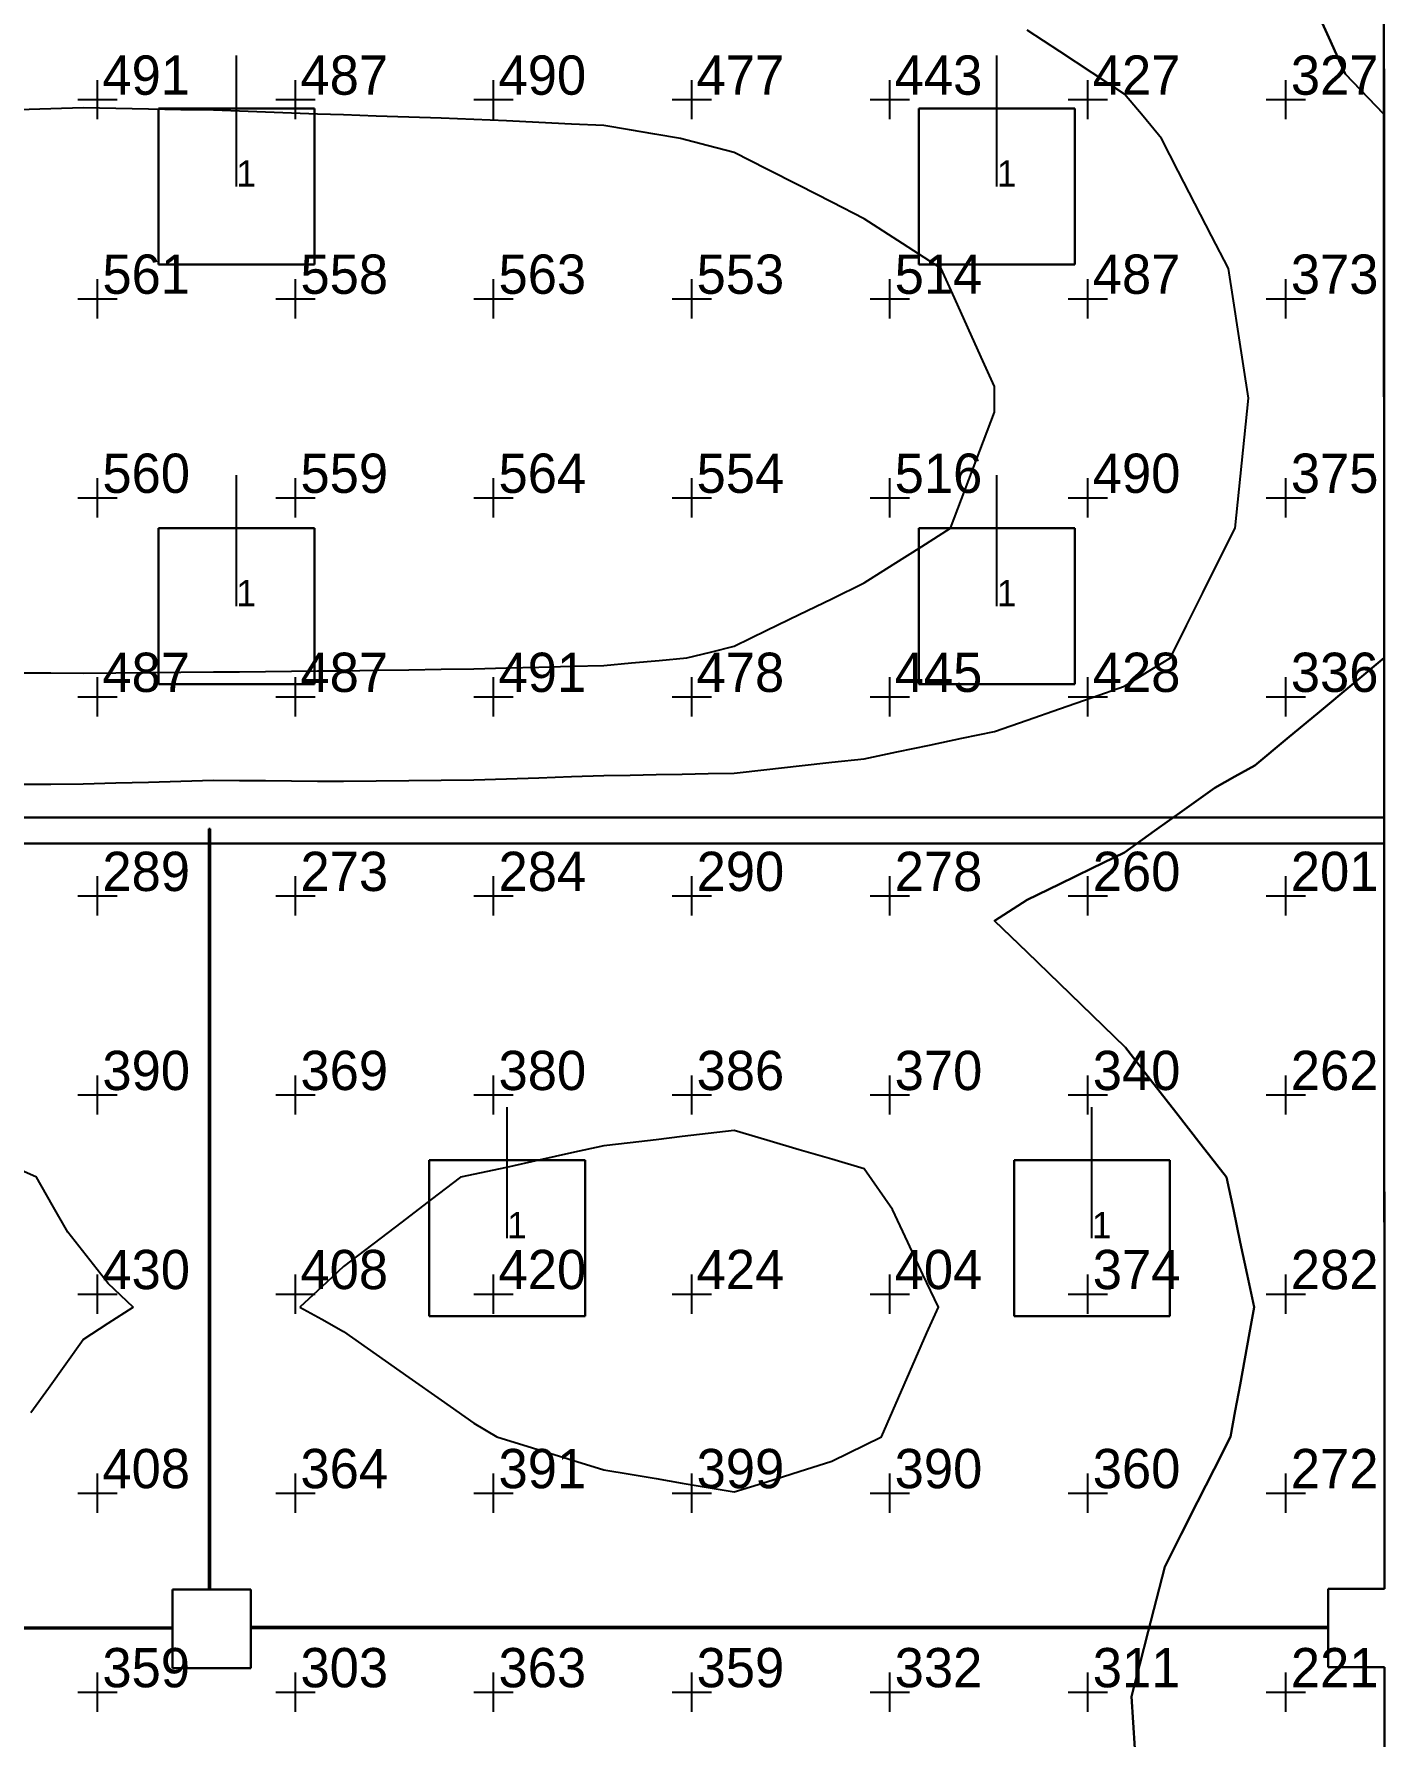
# Model space of a CAD drawing. Extents: x 0 to 48.5, y 0 to 23.7.
# Drawn here: x 29.64 to 34.8, y 6.29 to 12.79 of the extents above; entities that cross this region are included whole.
import ezdxf

# ---------------------------------------------------------------- set-up
doc = ezdxf.new("R2010")
doc.units = 0
doc.header["$MEASUREMENT"] = 0
for name, color, linetype in [('DLXFURN', 5, 'Continuous'), ('DLXISO', 7, 'Continuous'), ('DLXLUM', 2, 'Continuous'), ('DLXLUMEX', 2, 'Continuous'), ('DLXSCENE', 7, 'Continuous'), ('DLXVAL', 3, 'Continuous')]:
    doc.layers.add(name, color=color, linetype=linetype)

# ---------------------------------------------------------------- blocks, each defined once
blk = doc.blocks.new('*U206')
at = {"color": 1}
blk.add_line((0, 0), (0, 0.5), dxfattribs=at)
for p, q in [((0.2975, 0.2975), (-0.2975, 0.2975)), ((-0.2975, 0.2975), (-0.2975, -0.2975)), ((-0.2975, 0.2975), (-0.2975, -0.2975)), ((-0.2975, -0.2975), (-0.2975, 0.2975)), ((-0.2975, 0.2975), (-0.2975, 0.2975)), ((0.2975, 0.2975), (-0.2975, 0.2975)), ((-0.2975, 0.2975), (-0.2975, 0.2975)), ((-0.2975, 0.2975), (0.2975, 0.2975)), ((-0.2975, -0.2975), (-0.2975, 0.2975)), ((-0.2975, 0.2975), (0.2975, 0.2975)), ((0.2975, -0.2975), (0.2975, 0.2975)), ((0.2975, 0.2975), (0.2975, 0.2975)), ((0.2975, -0.2975), (0.2975, 0.2975)), ((0.2975, 0.2975), (0.2975, 0.2975)), ((0.2975, 0.2975), (0.2975, -0.2975)), ((0.2975, 0.2975), (0.2975, -0.2975)), ((-0.2975, -0.2975), (0.2975, -0.2975)), ((-0.2975, -0.2975), (0.2975, -0.2975)), ((0.2975, -0.2975), (-0.2975, -0.2975)), ((-0.2975, -0.2975), (-0.2975, -0.2975)), ((-0.2975, -0.2975), (-0.2975, -0.2975)), ((0.2975, -0.2975), (-0.2975, -0.2975)), ((0.2975, -0.2975), (0.2975, -0.2975)), ((0.2975, -0.2975), (0.2975, -0.2975))]:
    blk.add_line(p, q)
at = {"layer": 'DLXLUMEX', "color": 7}
blk.add_text('1', height=0.1, dxfattribs=at).set_placement((0, 0))
blk = doc.blocks.new('*U207')
at = {"color": 1}
blk.add_line((0, 0), (0, 0.5), dxfattribs=at)
for p, q in [((0.2975, 0.2975), (-0.2975, 0.2975)), ((-0.2975, 0.2975), (-0.2975, -0.2975)), ((-0.2975, 0.2975), (-0.2975, -0.2975)), ((-0.2975, -0.2975), (-0.2975, 0.2975)), ((-0.2975, 0.2975), (-0.2975, 0.2975)), ((0.2975, 0.2975), (-0.2975, 0.2975)), ((-0.2975, 0.2975), (-0.2975, 0.2975)), ((-0.2975, 0.2975), (0.2975, 0.2975)), ((-0.2975, -0.2975), (-0.2975, 0.2975)), ((-0.2975, 0.2975), (0.2975, 0.2975)), ((0.2975, -0.2975), (0.2975, 0.2975)), ((0.2975, 0.2975), (0.2975, 0.2975)), ((0.2975, -0.2975), (0.2975, 0.2975)), ((0.2975, 0.2975), (0.2975, 0.2975)), ((0.2975, 0.2975), (0.2975, -0.2975)), ((0.2975, 0.2975), (0.2975, -0.2975)), ((-0.2975, -0.2975), (0.2975, -0.2975)), ((-0.2975, -0.2975), (0.2975, -0.2975)), ((0.2975, -0.2975), (-0.2975, -0.2975)), ((-0.2975, -0.2975), (-0.2975, -0.2975)), ((-0.2975, -0.2975), (-0.2975, -0.2975)), ((0.2975, -0.2975), (-0.2975, -0.2975)), ((0.2975, -0.2975), (0.2975, -0.2975)), ((0.2975, -0.2975), (0.2975, -0.2975))]:
    blk.add_line(p, q)
at = {"layer": 'DLXLUMEX', "color": 7}
blk.add_text('1', height=0.1, dxfattribs=at).set_placement((0, 0))
blk = doc.blocks.new('*U208')
at = {"color": 1}
blk.add_line((0, 0), (0, 0.5), dxfattribs=at)
for p, q in [((0.2975, 0.2975), (-0.2975, 0.2975)), ((-0.2975, 0.2975), (-0.2975, -0.2975)), ((-0.2975, 0.2975), (-0.2975, -0.2975)), ((-0.2975, -0.2975), (-0.2975, 0.2975)), ((-0.2975, 0.2975), (-0.2975, 0.2975)), ((0.2975, 0.2975), (-0.2975, 0.2975)), ((-0.2975, 0.2975), (-0.2975, 0.2975)), ((-0.2975, 0.2975), (0.2975, 0.2975)), ((-0.2975, -0.2975), (-0.2975, 0.2975)), ((-0.2975, 0.2975), (0.2975, 0.2975)), ((0.2975, -0.2975), (0.2975, 0.2975)), ((0.2975, 0.2975), (0.2975, 0.2975)), ((0.2975, -0.2975), (0.2975, 0.2975)), ((0.2975, 0.2975), (0.2975, 0.2975)), ((0.2975, 0.2975), (0.2975, -0.2975)), ((0.2975, 0.2975), (0.2975, -0.2975)), ((-0.2975, -0.2975), (0.2975, -0.2975)), ((-0.2975, -0.2975), (0.2975, -0.2975)), ((0.2975, -0.2975), (-0.2975, -0.2975)), ((-0.2975, -0.2975), (-0.2975, -0.2975)), ((-0.2975, -0.2975), (-0.2975, -0.2975)), ((0.2975, -0.2975), (-0.2975, -0.2975)), ((0.2975, -0.2975), (0.2975, -0.2975)), ((0.2975, -0.2975), (0.2975, -0.2975))]:
    blk.add_line(p, q)
at = {"layer": 'DLXLUMEX', "color": 7}
blk.add_text('1', height=0.1, dxfattribs=at).set_placement((0, 0))
blk = doc.blocks.new('*U209')
at = {"color": 1}
blk.add_line((0, 0), (0, 0.5), dxfattribs=at)
for p, q in [((0.2975, 0.2975), (-0.2975, 0.2975)), ((-0.2975, 0.2975), (-0.2975, -0.2975)), ((-0.2975, 0.2975), (-0.2975, -0.2975)), ((-0.2975, -0.2975), (-0.2975, 0.2975)), ((-0.2975, 0.2975), (-0.2975, 0.2975)), ((0.2975, 0.2975), (-0.2975, 0.2975)), ((-0.2975, 0.2975), (-0.2975, 0.2975)), ((-0.2975, 0.2975), (0.2975, 0.2975)), ((-0.2975, -0.2975), (-0.2975, 0.2975)), ((-0.2975, 0.2975), (0.2975, 0.2975)), ((0.2975, -0.2975), (0.2975, 0.2975)), ((0.2975, 0.2975), (0.2975, 0.2975)), ((0.2975, -0.2975), (0.2975, 0.2975)), ((0.2975, 0.2975), (0.2975, 0.2975)), ((0.2975, 0.2975), (0.2975, -0.2975)), ((0.2975, 0.2975), (0.2975, -0.2975)), ((-0.2975, -0.2975), (0.2975, -0.2975)), ((-0.2975, -0.2975), (0.2975, -0.2975)), ((0.2975, -0.2975), (-0.2975, -0.2975)), ((-0.2975, -0.2975), (-0.2975, -0.2975)), ((-0.2975, -0.2975), (-0.2975, -0.2975)), ((0.2975, -0.2975), (-0.2975, -0.2975)), ((0.2975, -0.2975), (0.2975, -0.2975)), ((0.2975, -0.2975), (0.2975, -0.2975))]:
    blk.add_line(p, q)
at = {"layer": 'DLXLUMEX', "color": 7}
blk.add_text('1', height=0.1, dxfattribs=at).set_placement((0, 0))
blk = doc.blocks.new('*U212')
at = {"color": 1}
blk.add_line((0, 0), (0, 0.5), dxfattribs=at)
for p, q in [((0.2975, 0.2975), (-0.2975, 0.2975)), ((-0.2975, 0.2975), (-0.2975, -0.2975)), ((-0.2975, 0.2975), (-0.2975, -0.2975)), ((-0.2975, -0.2975), (-0.2975, 0.2975)), ((-0.2975, 0.2975), (-0.2975, 0.2975)), ((0.2975, 0.2975), (-0.2975, 0.2975)), ((-0.2975, 0.2975), (-0.2975, 0.2975)), ((-0.2975, 0.2975), (0.2975, 0.2975)), ((-0.2975, -0.2975), (-0.2975, 0.2975)), ((-0.2975, 0.2975), (0.2975, 0.2975)), ((0.2975, -0.2975), (0.2975, 0.2975)), ((0.2975, 0.2975), (0.2975, 0.2975)), ((0.2975, -0.2975), (0.2975, 0.2975)), ((0.2975, 0.2975), (0.2975, 0.2975)), ((0.2975, 0.2975), (0.2975, -0.2975)), ((0.2975, 0.2975), (0.2975, -0.2975)), ((-0.2975, -0.2975), (0.2975, -0.2975)), ((-0.2975, -0.2975), (0.2975, -0.2975)), ((0.2975, -0.2975), (-0.2975, -0.2975)), ((-0.2975, -0.2975), (-0.2975, -0.2975)), ((-0.2975, -0.2975), (-0.2975, -0.2975)), ((0.2975, -0.2975), (-0.2975, -0.2975)), ((0.2975, -0.2975), (0.2975, -0.2975)), ((0.2975, -0.2975), (0.2975, -0.2975))]:
    blk.add_line(p, q)
at = {"layer": 'DLXLUMEX', "color": 7}
blk.add_text('1', height=0.1, dxfattribs=at).set_placement((0, 0))
blk = doc.blocks.new('*U213')
at = {"color": 1}
blk.add_line((0, 0), (0, 0.5), dxfattribs=at)
for p, q in [((0.2975, 0.2975), (-0.2975, 0.2975)), ((-0.2975, 0.2975), (-0.2975, -0.2975)), ((-0.2975, 0.2975), (-0.2975, -0.2975)), ((-0.2975, -0.2975), (-0.2975, 0.2975)), ((-0.2975, 0.2975), (-0.2975, 0.2975)), ((0.2975, 0.2975), (-0.2975, 0.2975)), ((-0.2975, 0.2975), (-0.2975, 0.2975)), ((-0.2975, 0.2975), (0.2975, 0.2975)), ((-0.2975, -0.2975), (-0.2975, 0.2975)), ((-0.2975, 0.2975), (0.2975, 0.2975)), ((0.2975, -0.2975), (0.2975, 0.2975)), ((0.2975, 0.2975), (0.2975, 0.2975)), ((0.2975, -0.2975), (0.2975, 0.2975)), ((0.2975, 0.2975), (0.2975, 0.2975)), ((0.2975, 0.2975), (0.2975, -0.2975)), ((0.2975, 0.2975), (0.2975, -0.2975)), ((-0.2975, -0.2975), (0.2975, -0.2975)), ((-0.2975, -0.2975), (0.2975, -0.2975)), ((0.2975, -0.2975), (-0.2975, -0.2975)), ((-0.2975, -0.2975), (-0.2975, -0.2975)), ((-0.2975, -0.2975), (-0.2975, -0.2975)), ((0.2975, -0.2975), (-0.2975, -0.2975)), ((0.2975, -0.2975), (0.2975, -0.2975)), ((0.2975, -0.2975), (0.2975, -0.2975))]:
    blk.add_line(p, q)
at = {"layer": 'DLXLUMEX', "color": 7}
blk.add_text('1', height=0.1, dxfattribs=at).set_placement((0, 0))
blk = doc.blocks.new('*U117')
for p, q in [((-2.05, 0.0025), (-2.05, -0.0025)), ((-2.05, -0.0025), (-2.05, 0.0025)), ((-2.05, 0.0025), (-2.05, 0.0025)), ((1.9212, 0.0025), (-2.05, 0.0025)), ((-2.05, 0.0025), (-2.05, 0.0025)), ((-2.05, 0.0025), (1.9212, 0.0025)), ((1.9212, 0.0025), (1.9212, 0.0025)), ((-2.05, -0.0025), (-2.05, -0.0025)), ((1.9212, -0.0025), (-2.05, -0.0025)), ((-2.05, -0.0025), (-2.05, -0.0025)), ((-2.05, -0.0025), (1.9212, -0.0025)), ((1.9212, -0.0025), (1.9212, -0.0025))]:
    blk.add_line(p, q)
blk = doc.blocks.new('*U118')
for p, q in [((-2.0811, 0.0025), (2.0327, 0.0025)), ((2.0327, 0.0025), (-2.0811, 0.0025)), ((-2.0811, 0.0025), (-2.0811, 0.0025)), ((2.0327, 0.0025), (2.0327, 0.0025)), ((-2.0811, -0.0025), (-2.0811, -0.0025)), ((-2.0811, -0.0025), (2.0327, -0.0025)), ((2.0327, -0.0025), (-2.0811, -0.0025)), ((2.0327, -0.0025), (2.0327, -0.0025))]:
    blk.add_line(p, q)
blk = doc.blocks.new('*U141')
for p, q in [((0.0025, 1.5), (-0.0025, 1.5)), ((-0.0025, 1.5), (-0.0025, 1.5)), ((-0.0025, 1.5), (0.0025, 1.5)), ((-0.0025, -1.4044), (-0.0025, 1.5)), ((-0.0025, 1.5), (-0.0025, 1.5)), ((-0.0025, 1.5), (-0.0025, -1.4044)), ((0.0025, 1.5), (0.0025, 1.5)), ((0.0025, -1.4044), (0.0025, 1.5)), ((0.0025, 1.5), (0.0025, 1.5)), ((0.0025, 1.5), (0.0025, -1.4044)), ((-0.0025, -1.4044), (-0.0025, -1.4044)), ((0.0025, -1.4044), (0.0025, -1.4044))]:
    blk.add_line(p, q)
blk = doc.blocks.new('*U143')
for p, q in [((-3.6599, 0), (-3.6599, -0.1)), ((-3.6599, -0.1), (-3.6599, 0)), ((-3.6599, 0), (-3.6599, 0)), ((-3.6599, 0), (-3.6599, 0)), ((-3.6599, 0), (5.0972, 0)), ((5.0972, 0), (-3.6599, 0)), ((5.0972, -0.1), (5.0972, 0)), ((5.0972, 0), (5.0972, 0)), ((5.0972, 0), (5.0972, -0.1)), ((5.0972, 0), (5.0972, 0)), ((-3.6599, -0.1), (-3.6599, -0.1)), ((-3.6599, -0.1), (5.0972, -0.1)), ((5.0972, -0.1), (-3.6599, -0.1)), ((-3.6599, -0.1), (-3.6599, -0.1)), ((5.0972, -0.1), (5.0972, -0.1)), ((5.0972, -0.1), (5.0972, -0.1))]:
    blk.add_line(p, q)
blk = doc.blocks.new('*U146')
for p, q in [((34.7981, 6.855), (34.7963, 12.9223)), ((34.7963, 12.9223), (34.7981, 6.855)), ((34.7981, 6.855), (34.7981, 6.855)), ((34.7981, 6.555), (34.7981, 6.555)), ((34.7981, 6.555), (34.8, 0)), ((34.8, 0), (34.7981, 6.555))]:
    blk.add_line(p, q)
blk = doc.blocks.new('*U147')
for p, q in [((34.7963, 12.9223), (34.7981, 6.855)), ((30.4687, 6.8518), (30.1687, 6.8518)), ((30.1687, 6.8518), (30.1687, 6.5518)), ((30.4687, 6.5518), (30.4687, 6.8518)), ((34.7981, 6.855), (34.5825, 6.855)), ((34.5825, 6.855), (34.5825, 6.555)), ((30.1687, 6.5518), (30.4687, 6.5518)), ((34.5825, 6.555), (34.7981, 6.555)), ((34.7981, 6.555), (34.8, 0))]:
    blk.add_line(p, q)
blk = doc.blocks.new('*U148')
for p, q in [((34.7981, 6.855), (34.7963, 12.9223)), ((30.1687, 6.5518), (30.1687, 6.8518)), ((30.1687, 6.8518), (30.4687, 6.8518)), ((30.4687, 6.8518), (30.4687, 6.5518)), ((34.5825, 6.855), (34.7981, 6.855)), ((34.5825, 6.555), (34.5825, 6.855)), ((30.4687, 6.5518), (30.1687, 6.5518)), ((34.7981, 6.555), (34.5825, 6.555)), ((34.8, 0), (34.7981, 6.555))]:
    blk.add_line(p, q)
blk = doc.blocks.new('*U155')
for p, q in [((-0.15, 0.15), (-0.15, -0.15)), ((-0.15, -0.15), (-0.15, 0.15)), ((-0.15, 0.15), (-0.15, 0.15)), ((0.15, 0.15), (-0.15, 0.15)), ((-0.15, 0.15), (-0.15, 0.15)), ((-0.15, 0.15), (0.15, 0.15)), ((0.15, 0.15), (0.15, 0.15)), ((0.15, -0.15), (0.15, 0.15)), ((0.15, 0.15), (0.15, 0.15)), ((0.15, 0.15), (0.15, -0.15)), ((-0.15, -0.15), (-0.15, -0.15)), ((-0.15, -0.15), (0.15, -0.15)), ((0.15, -0.15), (-0.15, -0.15)), ((-0.15, -0.15), (-0.15, -0.15)), ((0.15, -0.15), (0.15, -0.15)), ((0.15, -0.15), (0.15, -0.15))]:
    blk.add_line(p, q)
blk = doc.blocks.new('*U158')
for p, q in [((-0.15, 0.15), (-0.15, -0.15)), ((-0.15, -0.15), (-0.15, 0.15)), ((-0.15, 0.15), (-0.15, 0.15)), ((0.0656, 0.15), (-0.15, 0.15)), ((-0.15, 0.15), (-0.15, 0.15)), ((-0.15, 0.15), (0.0656, 0.15)), ((0.0656, 0.15), (0.0656, 0.15)), ((-0.15, -0.15), (-0.15, -0.15)), ((0.0656, -0.15), (-0.15, -0.15)), ((-0.15, -0.15), (-0.15, -0.15)), ((-0.15, -0.15), (0.0656, -0.15)), ((0.0656, -0.15), (0.0656, -0.15))]:
    blk.add_line(p, q)
blk = doc.blocks.new('*U159')
for p, q in [((34.7964, 12.658), (34.7971, 10.158)), ((34.7971, 10.158), (34.7964, 12.658)), ((34.7964, 12.658), (34.7964, 12.658)), ((34.7971, 10.158), (34.7971, 10.158)), ((34.7973, 9.5039), (34.798, 7.0039)), ((34.798, 7.0039), (34.7973, 9.5039)), ((34.7973, 9.5039), (34.7973, 9.5039)), ((34.798, 7.0039), (34.798, 7.0039)), ((34.7989, 3.9661), (34.7982, 6.4661)), ((34.7982, 6.4661), (34.7982, 6.4661)), ((34.7982, 6.4661), (34.7989, 3.9661))]:
    blk.add_line(p, q)
blk = doc.blocks.new('*U162')
at = {"color": 1}
for points in [[(33.8449, 6.2452, 0.7), (33.8385, 6.3443, 0.7), (33.8321, 6.4435, 0.7), (33.8639, 6.5674, 0.7), (33.8957, 6.6913, 0.7), (33.9274, 6.8152, 0.7), (33.9592, 6.9391, 0.7), (34.0219, 7.063, 0.7), (34.0846, 7.1869, 0.7), (34.1474, 7.3109, 0.7), (34.2101, 7.4348, 0.7), (34.2283, 7.5339, 0.7), (34.2465, 7.633, 0.7), (34.2647, 7.7322, 0.7), (34.2828, 7.8313, 0.7), (34.301, 7.9304, 0.7), (34.2743, 8.0543, 0.7), (34.2476, 8.1783, 0.7), (34.2209, 8.3022, 0.7), (34.1942, 8.4261, 0.7), (34.0978, 8.55, 0.7), (34.0015, 8.6739, 0.7), (33.9051, 8.7978, 0.7), (33.8087, 8.9217, 0.7), (33.6814, 9.0453, 0.7), (33.5571, 9.1651, 0.7), (33.4329, 9.2848, 0.7), (33.3086, 9.4046, 0.7), (33.4329, 9.4853, 0.7), (33.5571, 9.5454, 0.7), (33.6814, 9.6054, 0.7), (33.8057, 9.6655, 0.7), (33.9204, 9.748, 0.7), (34.035, 9.8305, 0.7), (34.1497, 9.913, 0.7), (34.2263, 9.9553, 0.7), (34.3029, 9.9976, 0.7), (34.4263, 10.1004, 0.7), (34.5497, 10.2031, 0.7), (34.6731, 10.3059, 0.7), (34.7969, 10.409, 0.7), (34.7969, 10.4351, 0.7), (34.7968, 10.6352, 0.7), (34.7968, 10.7508, 0.7), (34.7968, 10.8664, 0.7), (34.7967, 10.982, 0.7), (34.7967, 11.0976, 0.7), (34.7967, 11.2132, 0.7), (34.7966, 11.3288, 0.7), (34.7966, 11.4444, 0.7), (34.7966, 11.56, 0.7), (34.7965, 11.6756, 0.7), (34.7965, 11.7912, 0.7), (34.7965, 11.9068, 0.7), (34.7964, 12.0224, 0.7), (34.7964, 12.138, 0.7), (34.7964, 12.1645, 0.7), (34.7964, 12.2752, 0.7), (34.7963, 12.4848, 0.7), (34.6479, 12.6391, 0.7), (34.5921, 12.763, 0.7), (34.5364, 12.8869, 0.7)], [(34.5364, 12.8869, 0.7), (34.5921, 12.763, 0.7), (34.6479, 12.6391, 0.7), (34.7963, 12.4848, 0.7), (34.7964, 12.2752, 0.7), (34.7964, 12.1645, 0.7), (34.7964, 12.138, 0.7), (34.7964, 12.0224, 0.7), (34.7965, 11.9068, 0.7), (34.7965, 11.7912, 0.7), (34.7965, 11.6756, 0.7), (34.7966, 11.56, 0.7), (34.7966, 11.4444, 0.7), (34.7966, 11.3288, 0.7), (34.7967, 11.2132, 0.7), (34.7967, 11.0976, 0.7), (34.7967, 10.982, 0.7), (34.7968, 10.8664, 0.7), (34.7968, 10.7508, 0.7), (34.7968, 10.6352, 0.7), (34.7969, 10.4351, 0.7), (34.7969, 10.409, 0.7), (34.6731, 10.3059, 0.7), (34.5497, 10.2031, 0.7), (34.4263, 10.1004, 0.7), (34.3029, 9.9976, 0.7), (34.2263, 9.9553, 0.7), (34.1497, 9.913, 0.7), (34.035, 9.8305, 0.7), (33.9204, 9.748, 0.7), (33.8057, 9.6655, 0.7), (33.6814, 9.6054, 0.7), (33.5571, 9.5454, 0.7), (33.4329, 9.4853, 0.7), (33.3086, 9.4046, 0.7), (33.4329, 9.2848, 0.7), (33.5571, 9.1651, 0.7), (33.6814, 9.0453, 0.7), (33.8087, 8.9217, 0.7), (33.9051, 8.7978, 0.7), (34.0015, 8.6739, 0.7), (34.0978, 8.55, 0.7), (34.1942, 8.4261, 0.7), (34.2209, 8.3022, 0.7), (34.2476, 8.1783, 0.7), (34.2743, 8.0543, 0.7), (34.301, 7.9304, 0.7), (34.2828, 7.8313, 0.7), (34.2647, 7.7322, 0.7), (34.2465, 7.633, 0.7), (34.2283, 7.5339, 0.7), (34.2101, 7.4348, 0.7), (34.1474, 7.3109, 0.7), (34.0846, 7.1869, 0.7), (34.0219, 7.063, 0.7), (33.9592, 6.9391, 0.7), (33.9274, 6.8152, 0.7), (33.8957, 6.6913, 0.7), (33.8639, 6.5674, 0.7), (33.8321, 6.4435, 0.7), (33.8385, 6.3443, 0.7), (33.8449, 6.2452, 0.7)]]:
    blk.add_polyline3d(points, dxfattribs=at)
at = {"color": 3}
for points in [[(29.58, 9.9268, 0.7), (29.7043, 9.9271, 0.7), (29.8286, 9.9274, 0.7), (29.9529, 9.9311, 0.7), (30.0771, 9.9347, 0.7), (30.2014, 9.9384, 0.7), (30.3257, 9.9421, 0.7), (30.4251, 9.9412, 0.7), (30.5246, 9.9403, 0.7), (30.624, 9.9394, 0.7), (30.7234, 9.9386, 0.7), (30.8229, 9.9377, 0.7), (30.9471, 9.9391, 0.7), (31.0714, 9.9405, 0.7), (31.1957, 9.9419, 0.7), (31.32, 9.9433, 0.7), (31.4443, 9.9474, 0.7), (31.5686, 9.9514, 0.7), (31.6929, 9.9555, 0.7), (31.8171, 9.9595, 0.7), (31.9166, 9.9614, 0.7), (32.016, 9.9633, 0.7), (32.1154, 9.9653, 0.7), (32.2149, 9.9672, 0.7), (32.3143, 9.9691, 0.7), (32.4386, 9.9828, 0.7), (32.5629, 9.9965, 0.7), (32.6871, 10.0102, 0.7), (32.8114, 10.0239, 0.7), (32.9357, 10.0499, 0.7), (33.06, 10.076, 0.7), (33.1843, 10.102, 0.7), (33.3086, 10.1281, 0.7), (33.4329, 10.1713, 0.7), (33.5571, 10.2146, 0.7), (33.6814, 10.2578, 0.7), (33.8057, 10.3011, 0.7), (33.8934, 10.3549, 0.7), (33.981, 10.4087, 0.7), (34.0426, 10.5326, 0.7), (34.1042, 10.6565, 0.7), (34.1657, 10.7804, 0.7), (34.2273, 10.9043, 0.7), (34.2375, 11.0035, 0.7), (34.2478, 11.1026, 0.7), (34.258, 11.2017, 0.7), (34.2682, 11.3009, 0.7), (34.2784, 11.4, 0.7), (34.2593, 11.5239, 0.7), (34.2402, 11.6478, 0.7), (34.2212, 11.7717, 0.7), (34.2021, 11.8956, 0.7), (34.1381, 12.0196, 0.7), (34.0742, 12.1435, 0.7), (34.0103, 12.2674, 0.7), (33.9464, 12.3913, 0.7), (33.876, 12.4764, 0.7), (33.8057, 12.5615, 0.7), (33.6817, 12.6429, 0.7), (33.5576, 12.7242, 0.7), (33.4335, 12.8056, 0.7)], [(29.6286, 7.5278, 0.7), (29.6953, 7.6209, 0.7), (29.7619, 7.714, 0.7), (29.8286, 7.8071, 0.7), (29.9239, 7.8687, 0.7), (30.0192, 7.9304, 0.7), (29.9239, 8.0208, 0.7), (29.7689, 8.2162, 0.7), (29.7092, 8.3211, 0.7), (29.6495, 8.4261, 0.7), (29.5435, 8.4727, 0.7)], [(30.6557, 7.9304, 0.7), (30.7393, 7.8835, 0.7), (30.8229, 7.8365, 0.7), (30.9471, 7.7491, 0.7), (31.0714, 7.6617, 0.7), (31.1957, 7.5743, 0.7), (31.32, 7.4868, 0.7), (31.408, 7.4348, 0.7), (31.5444, 7.3929, 0.7), (31.6808, 7.3511, 0.7), (31.8171, 7.3092, 0.7), (31.9166, 7.2922, 0.7), (32.016, 7.2752, 0.7), (32.1154, 7.2583, 0.7), (32.2149, 7.2413, 0.7), (32.3143, 7.2243, 0.7), (32.4386, 7.2637, 0.7), (32.5629, 7.3031, 0.7), (32.6871, 7.3425, 0.7), (32.8773, 7.4348, 0.7), (32.9207, 7.5339, 0.7), (32.9641, 7.633, 0.7), (33.0074, 7.7322, 0.7), (33.0508, 7.8313, 0.7), (33.0942, 7.9304, 0.7), (33.0356, 8.0543, 0.7), (32.9771, 8.1783, 0.7), (32.9185, 8.3022, 0.7), (32.8114, 8.4584, 0.7), (32.6871, 8.4948, 0.7), (32.5629, 8.5312, 0.7), (32.4386, 8.5675, 0.7), (32.3143, 8.6039, 0.7), (32.2149, 8.5924, 0.7), (32.1154, 8.5809, 0.7), (32.016, 8.5694, 0.7), (31.9166, 8.5579, 0.7), (31.8171, 8.5464, 0.7), (31.6929, 8.5187, 0.7), (31.5686, 8.491, 0.7), (31.4443, 8.4633, 0.7), (31.269, 8.4261, 0.7), (31.1575, 8.341, 0.7), (31.0459, 8.2559, 0.7), (30.9344, 8.1708, 0.7), (30.8229, 8.0858, 0.7), (30.7393, 8.0081, 0.7), (30.6557, 7.9304, 0.7)]]:
    blk.add_polyline3d(points, dxfattribs=at)
at = {"color": 6}
blk.add_polyline3d([(29.58, 10.3523, 0.7), (29.7043, 10.3511, 0.7), (29.8286, 10.3498, 0.7), (29.9529, 10.3511, 0.7), (30.0771, 10.3524, 0.7), (30.2014, 10.3537, 0.7), (30.3257, 10.355, 0.7), (30.4251, 10.356, 0.7), (30.5246, 10.3569, 0.7), (30.624, 10.3578, 0.7), (30.7234, 10.3587, 0.7), (30.8229, 10.3597, 0.7), (30.9471, 10.3615, 0.7), (31.0714, 10.3634, 0.7), (31.1957, 10.3653, 0.7), (31.32, 10.3671, 0.7), (31.4443, 10.3703, 0.7), (31.5686, 10.3736, 0.7), (31.6929, 10.3768, 0.7), (31.8171, 10.38, 0.7), (31.9224, 10.3896, 0.7), (32.0277, 10.3991, 0.7), (32.133, 10.4087, 0.7), (32.2237, 10.4311, 0.7), (32.3143, 10.4535, 0.7), (32.4386, 10.514, 0.7), (32.5629, 10.5744, 0.7), (32.6871, 10.6348, 0.7), (32.8114, 10.6952, 0.7), (32.9211, 10.7649, 0.7), (33.0308, 10.8346, 0.7), (33.1405, 10.9043, 0.7), (33.1825, 11.0149, 0.7), (33.2246, 11.1254, 0.7), (33.2666, 11.236, 0.7), (33.3086, 11.3465, 0.7), (33.3086, 11.4446, 0.7), (33.2575, 11.5574, 0.7), (33.2065, 11.6701, 0.7), (33.1554, 11.7829, 0.7), (33.1044, 11.8956, 0.7), (32.9579, 11.9906, 0.7), (32.8114, 12.0855, 0.7), (32.6871, 12.1487, 0.7), (32.5629, 12.2119, 0.7), (32.4386, 12.2751, 0.7), (32.3143, 12.3383, 0.7), (32.2118, 12.3648, 0.7), (32.1094, 12.3913, 0.7), (32.012, 12.4078, 0.7), (31.9146, 12.4243, 0.7), (31.8171, 12.4408, 0.7), (31.6929, 12.4467, 0.7), (31.5686, 12.4526, 0.7), (31.4443, 12.4585, 0.7), (31.32, 12.4644, 0.7), (31.1957, 12.4687, 0.7), (31.0714, 12.473, 0.7), (30.9471, 12.4773, 0.7), (30.8229, 12.4815, 0.7), (30.7234, 12.4851, 0.7), (30.624, 12.4887, 0.7), (30.5246, 12.4923, 0.7), (30.4251, 12.4958, 0.7), (30.3257, 12.4994, 0.7), (30.2014, 12.5016, 0.7), (30.0771, 12.5038, 0.7), (29.9529, 12.506, 0.7), (29.8286, 12.5082, 0.7), (29.7043, 12.5049, 0.7), (29.58, 12.5016, 0.7)], dxfattribs=at)
blk = doc.blocks.new('*U163')
for p, q in [((29.8826, 12.465, 0.7), (29.8826, 12.615, 0.7)), ((30.6391, 12.465, 0.7), (30.6391, 12.615, 0.7)), ((31.3957, 12.465, 0.7), (31.3957, 12.615, 0.7)), ((32.1522, 12.465, 0.7), (32.1522, 12.615, 0.7)), ((32.9087, 12.465, 0.7), (32.9087, 12.615, 0.7)), ((33.6652, 12.465, 0.7), (33.6652, 12.615, 0.7)), ((34.4217, 12.465, 0.7), (34.4217, 12.615, 0.7)), ((29.8076, 12.54, 0.7), (29.9576, 12.54, 0.7)), ((30.5641, 12.54, 0.7), (30.7141, 12.54, 0.7)), ((31.3207, 12.54, 0.7), (31.4707, 12.54, 0.7)), ((32.0772, 12.54, 0.7), (32.2272, 12.54, 0.7)), ((32.8337, 12.54, 0.7), (32.9837, 12.54, 0.7)), ((33.5902, 12.54, 0.7), (33.7402, 12.54, 0.7)), ((34.3467, 12.54, 0.7), (34.4967, 12.54, 0.7)), ((29.8826, 11.705, 0.7), (29.8826, 11.855, 0.7)), ((30.6391, 11.705, 0.7), (30.6391, 11.855, 0.7)), ((31.3957, 11.705, 0.7), (31.3957, 11.855, 0.7)), ((32.1522, 11.705, 0.7), (32.1522, 11.855, 0.7)), ((32.9087, 11.705, 0.7), (32.9087, 11.855, 0.7)), ((33.6652, 11.705, 0.7), (33.6652, 11.855, 0.7)), ((34.4217, 11.705, 0.7), (34.4217, 11.855, 0.7)), ((29.8076, 11.78, 0.7), (29.9576, 11.78, 0.7)), ((30.5641, 11.78, 0.7), (30.7141, 11.78, 0.7)), ((31.3207, 11.78, 0.7), (31.4707, 11.78, 0.7)), ((32.0772, 11.78, 0.7), (32.2272, 11.78, 0.7)), ((32.8337, 11.78, 0.7), (32.9837, 11.78, 0.7)), ((33.5902, 11.78, 0.7), (33.7402, 11.78, 0.7)), ((34.3467, 11.78, 0.7), (34.4967, 11.78, 0.7)), ((29.8826, 10.945, 0.7), (29.8826, 11.095, 0.7)), ((30.6391, 10.945, 0.7), (30.6391, 11.095, 0.7)), ((31.3957, 10.945, 0.7), (31.3957, 11.095, 0.7)), ((32.1522, 10.945, 0.7), (32.1522, 11.095, 0.7)), ((32.9087, 10.945, 0.7), (32.9087, 11.095, 0.7)), ((33.6652, 10.945, 0.7), (33.6652, 11.095, 0.7)), ((34.4217, 10.945, 0.7), (34.4217, 11.095, 0.7)), ((29.8076, 11.02, 0.7), (29.9576, 11.02, 0.7)), ((30.5641, 11.02, 0.7), (30.7141, 11.02, 0.7)), ((31.3207, 11.02, 0.7), (31.4707, 11.02, 0.7)), ((32.0772, 11.02, 0.7), (32.2272, 11.02, 0.7)), ((32.8337, 11.02, 0.7), (32.9837, 11.02, 0.7)), ((33.5902, 11.02, 0.7), (33.7402, 11.02, 0.7)), ((34.3467, 11.02, 0.7), (34.4967, 11.02, 0.7)), ((29.8826, 10.185, 0.7), (29.8826, 10.335, 0.7)), ((30.6391, 10.185, 0.7), (30.6391, 10.335, 0.7)), ((31.3957, 10.185, 0.7), (31.3957, 10.335, 0.7)), ((32.1522, 10.185, 0.7), (32.1522, 10.335, 0.7)), ((32.9087, 10.185, 0.7), (32.9087, 10.335, 0.7)), ((33.6652, 10.185, 0.7), (33.6652, 10.335, 0.7)), ((34.4217, 10.185, 0.7), (34.4217, 10.335, 0.7)), ((29.8076, 10.26, 0.7), (29.9576, 10.26, 0.7)), ((30.5641, 10.26, 0.7), (30.7141, 10.26, 0.7)), ((31.3207, 10.26, 0.7), (31.4707, 10.26, 0.7)), ((32.0772, 10.26, 0.7), (32.2272, 10.26, 0.7)), ((32.8337, 10.26, 0.7), (32.9837, 10.26, 0.7)), ((33.5902, 10.26, 0.7), (33.7402, 10.26, 0.7)), ((34.3467, 10.26, 0.7), (34.4967, 10.26, 0.7)), ((29.8826, 9.425, 0.7), (29.8826, 9.575, 0.7)), ((30.6391, 9.425, 0.7), (30.6391, 9.575, 0.7)), ((31.3957, 9.425, 0.7), (31.3957, 9.575, 0.7)), ((32.1522, 9.425, 0.7), (32.1522, 9.575, 0.7)), ((32.9087, 9.425, 0.7), (32.9087, 9.575, 0.7)), ((33.6652, 9.425, 0.7), (33.6652, 9.575, 0.7)), ((34.4217, 9.425, 0.7), (34.4217, 9.575, 0.7)), ((29.8076, 9.5, 0.7), (29.9576, 9.5, 0.7)), ((30.5641, 9.5, 0.7), (30.7141, 9.5, 0.7)), ((31.3207, 9.5, 0.7), (31.4707, 9.5, 0.7)), ((32.0772, 9.5, 0.7), (32.2272, 9.5, 0.7)), ((32.8337, 9.5, 0.7), (32.9837, 9.5, 0.7)), ((33.5902, 9.5, 0.7), (33.7402, 9.5, 0.7)), ((34.3467, 9.5, 0.7), (34.4967, 9.5, 0.7)), ((29.8826, 8.665, 0.7), (29.8826, 8.815, 0.7)), ((30.6391, 8.665, 0.7), (30.6391, 8.815, 0.7)), ((31.3957, 8.665, 0.7), (31.3957, 8.815, 0.7)), ((32.1522, 8.665, 0.7), (32.1522, 8.815, 0.7)), ((32.9087, 8.665, 0.7), (32.9087, 8.815, 0.7)), ((33.6652, 8.665, 0.7), (33.6652, 8.815, 0.7)), ((34.4217, 8.665, 0.7), (34.4217, 8.815, 0.7)), ((29.8076, 8.74, 0.7), (29.9576, 8.74, 0.7)), ((30.5641, 8.74, 0.7), (30.7141, 8.74, 0.7)), ((31.3207, 8.74, 0.7), (31.4707, 8.74, 0.7)), ((32.0772, 8.74, 0.7), (32.2272, 8.74, 0.7)), ((32.8337, 8.74, 0.7), (32.9837, 8.74, 0.7)), ((33.5902, 8.74, 0.7), (33.7402, 8.74, 0.7)), ((34.3467, 8.74, 0.7), (34.4967, 8.74, 0.7)), ((29.8826, 7.905, 0.7), (29.8826, 8.055, 0.7)), ((30.6391, 7.905, 0.7), (30.6391, 8.055, 0.7)), ((31.3957, 7.905, 0.7), (31.3957, 8.055, 0.7)), ((32.1522, 7.905, 0.7), (32.1522, 8.055, 0.7)), ((32.9087, 7.905, 0.7), (32.9087, 8.055, 0.7)), ((33.6652, 7.905, 0.7), (33.6652, 8.055, 0.7)), ((34.4217, 7.905, 0.7), (34.4217, 8.055, 0.7)), ((29.8076, 7.98, 0.7), (29.9576, 7.98, 0.7)), ((30.5641, 7.98, 0.7), (30.7141, 7.98, 0.7)), ((31.3207, 7.98, 0.7), (31.4707, 7.98, 0.7)), ((32.0772, 7.98, 0.7), (32.2272, 7.98, 0.7)), ((32.8337, 7.98, 0.7), (32.9837, 7.98, 0.7)), ((33.5902, 7.98, 0.7), (33.7402, 7.98, 0.7)), ((34.3467, 7.98, 0.7), (34.4967, 7.98, 0.7)), ((29.8826, 7.145, 0.7), (29.8826, 7.295, 0.7)), ((30.6391, 7.145, 0.7), (30.6391, 7.295, 0.7)), ((31.3957, 7.145, 0.7), (31.3957, 7.295, 0.7)), ((32.1522, 7.145, 0.7), (32.1522, 7.295, 0.7)), ((32.9087, 7.145, 0.7), (32.9087, 7.295, 0.7)), ((33.6652, 7.145, 0.7), (33.6652, 7.295, 0.7)), ((34.4217, 7.145, 0.7), (34.4217, 7.295, 0.7)), ((29.8076, 7.22, 0.7), (29.9576, 7.22, 0.7)), ((30.5641, 7.22, 0.7), (30.7141, 7.22, 0.7)), ((31.3207, 7.22, 0.7), (31.4707, 7.22, 0.7)), ((32.0772, 7.22, 0.7), (32.2272, 7.22, 0.7)), ((32.8337, 7.22, 0.7), (32.9837, 7.22, 0.7)), ((33.5902, 7.22, 0.7), (33.7402, 7.22, 0.7)), ((34.3467, 7.22, 0.7), (34.4967, 7.22, 0.7)), ((29.8826, 6.385, 0.7), (29.8826, 6.535, 0.7)), ((30.6391, 6.385, 0.7), (30.6391, 6.535, 0.7)), ((31.3957, 6.385, 0.7), (31.3957, 6.535, 0.7)), ((32.1522, 6.385, 0.7), (32.1522, 6.535, 0.7)), ((32.9087, 6.385, 0.7), (32.9087, 6.535, 0.7)), ((33.6652, 6.385, 0.7), (33.6652, 6.535, 0.7)), ((34.4217, 6.385, 0.7), (34.4217, 6.535, 0.7)), ((29.8076, 6.46, 0.7), (29.9576, 6.46, 0.7)), ((30.5641, 6.46, 0.7), (30.7141, 6.46, 0.7)), ((31.3207, 6.46, 0.7), (31.4707, 6.46, 0.7)), ((32.0772, 6.46, 0.7), (32.2272, 6.46, 0.7)), ((32.8337, 6.46, 0.7), (32.9837, 6.46, 0.7)), ((33.5902, 6.46, 0.7), (33.7402, 6.46, 0.7)), ((34.3467, 6.46, 0.7), (34.4967, 6.46, 0.7))]:
    blk.add_line(p, q)
at = {"layer": 'DLXVAL'}
for s, p in [('491', (29.9014, 12.5587, 0.7)), ('487', (30.6579, 12.5587, 0.7)), ('490', (31.4144, 12.5587, 0.7)), ('477', (32.1709, 12.5587, 0.7)), ('443', (32.9274, 12.5587, 0.7)), ('427', (33.684, 12.5587, 0.7)), ('327', (34.4405, 12.5587, 0.7)), ('561', (29.9014, 11.7987, 0.7)), ('558', (30.6579, 11.7987, 0.7)), ('563', (31.4144, 11.7987, 0.7)), ('553', (32.1709, 11.7987, 0.7)), ('514', (32.9274, 11.7987, 0.7)), ('487', (33.684, 11.7987, 0.7)), ('373', (34.4405, 11.7987, 0.7)), ('560', (29.9014, 11.0387, 0.7)), ('559', (30.6579, 11.0387, 0.7)), ('564', (31.4144, 11.0387, 0.7)), ('554', (32.1709, 11.0387, 0.7)), ('516', (32.9274, 11.0387, 0.7)), ('490', (33.684, 11.0387, 0.7)), ('375', (34.4405, 11.0387, 0.7)), ('487', (29.9014, 10.2787, 0.7)), ('487', (30.6579, 10.2787, 0.7)), ('491', (31.4144, 10.2787, 0.7)), ('478', (32.1709, 10.2787, 0.7)), ('445', (32.9274, 10.2787, 0.7)), ('428', (33.684, 10.2787, 0.7)), ('336', (34.4405, 10.2787, 0.7)), ('289', (29.9014, 9.5187, 0.7)), ('273', (30.6579, 9.5187, 0.7)), ('284', (31.4144, 9.5187, 0.7)), ('290', (32.1709, 9.5187, 0.7)), ('278', (32.9274, 9.5187, 0.7)), ('260', (33.684, 9.5187, 0.7)), ('201', (34.4405, 9.5187, 0.7)), ('390', (29.9014, 8.7587, 0.7)), ('369', (30.6579, 8.7587, 0.7)), ('380', (31.4144, 8.7587, 0.7)), ('386', (32.1709, 8.7587, 0.7)), ('370', (32.9274, 8.7587, 0.7)), ('340', (33.684, 8.7587, 0.7)), ('262', (34.4405, 8.7587, 0.7)), ('430', (29.9014, 7.9987, 0.7)), ('408', (30.6579, 7.9987, 0.7)), ('420', (31.4144, 7.9987, 0.7)), ('424', (32.1709, 7.9987, 0.7)), ('404', (32.9274, 7.9987, 0.7)), ('374', (33.684, 7.9987, 0.7)), ('282', (34.4405, 7.9987, 0.7)), ('408', (29.9014, 7.2387, 0.7)), ('364', (30.6579, 7.2387, 0.7)), ('391', (31.4144, 7.2387, 0.7)), ('399', (32.1709, 7.2387, 0.7)), ('390', (32.9274, 7.2387, 0.7)), ('360', (33.684, 7.2387, 0.7)), ('272', (34.4405, 7.2387, 0.7)), ('359', (29.9014, 6.4787, 0.7)), ('303', (30.6579, 6.4787, 0.7)), ('363', (31.4144, 6.4787, 0.7)), ('359', (32.1709, 6.4787, 0.7)), ('332', (32.9274, 6.4787, 0.7)), ('311', (33.684, 6.4787, 0.7)), ('221', (34.4405, 6.4787, 0.7))]:
    blk.add_text(s, height=0.15, dxfattribs=at).set_placement(p)

msp = doc.modelspace()

# ---------------------------------------------------------------- block references
at = {"layer": 'DLXFURN'}
for name, p in [('*U143', (29.7, 9.8)), ('*U141', (30.3109, 8.2563)), ('*U117', (28.2474, 6.705)), ('*U118', (32.5498, 6.7075))]:
    msp.add_blockref(name, p, dxfattribs=at)
at = {"layer": 'DLXISO'}
msp.add_blockref('*U162', (0, 0), dxfattribs=at)
at = {"layer": 'DLXLUM'}
for name, p in [('*U207', (30.4134, 12.2081)), ('*U209', (33.3177, 12.2081)), ('*U206', (30.4134, 10.6062)), ('*U208', (33.3177, 10.6062)), ('*U212', (31.4473, 8.1931)), ('*U213', (33.6809, 8.1931))]:
    msp.add_blockref(name, p, dxfattribs=at)
at = {"layer": 'DLXSCENE'}
for name, p in [('*U146', (0, 0)), ('*U147', (0, 0)), ('*U148', (0, 0)), ('*U159', (0, 0)), ('*U155', (30.3187, 6.7018)), ('*U158', (34.7325, 6.705))]:
    msp.add_blockref(name, p, dxfattribs=at)
at = {"layer": 'DLXVAL'}
msp.add_blockref('*U163', (0, 0), dxfattribs=at)

doc.saveas('drawing.dxf')
